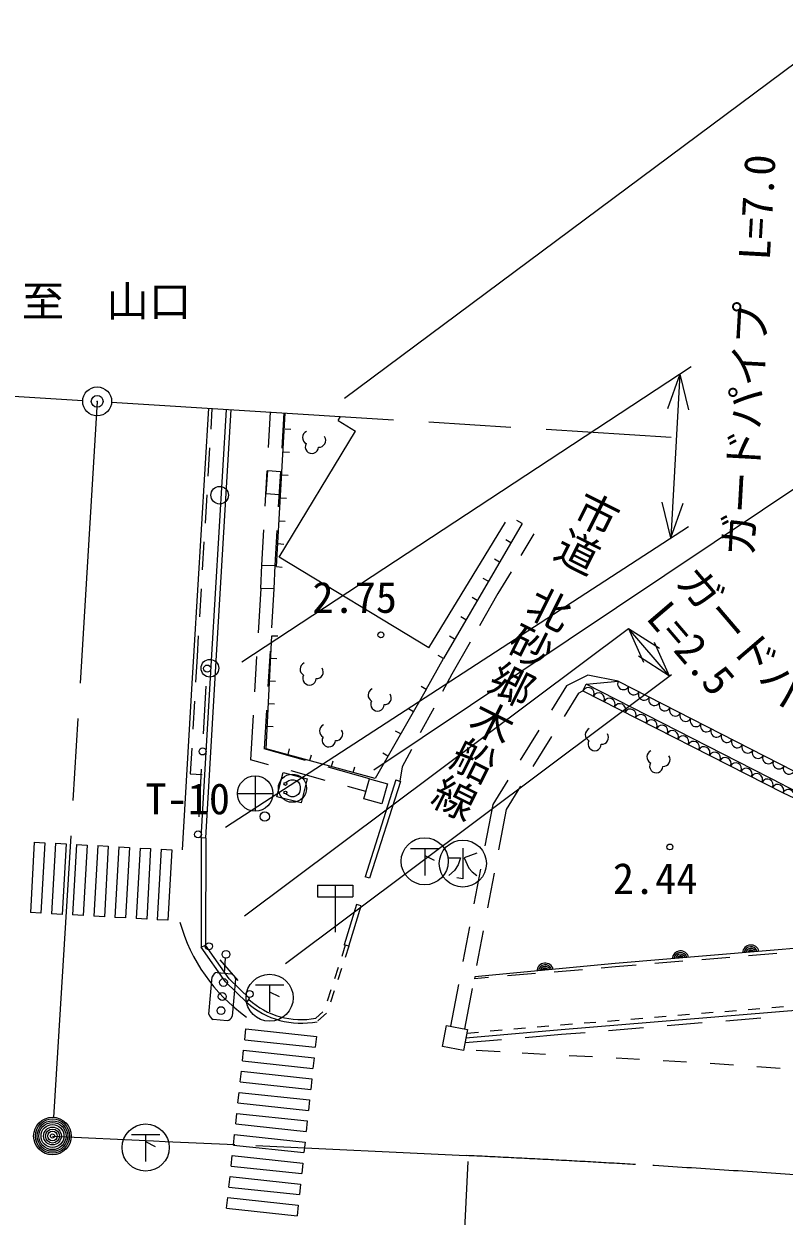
# Model space of a CAD drawing. Units: millimetres, scale not verified. Extents: x 40000 to 680000, y 20000 to 380000.
# Drawn here: x 108398 to 140706, y 301120 to 351802 of the extents above; entities that cross this region are included whole.
import ezdxf
from ezdxf.enums import TextEntityAlignment as Align

# ---------------------------------------------------------------- set-up
doc = ezdxf.new("R2010")
doc.units = ezdxf.units.MM
doc.header["$LTSCALE"] = 1000
doc.header["$PDMODE"] = 32
doc.header["$PDSIZE"] = 500
doc.linetypes.add('CHAIN', pattern=[18.5, 12, -1.5, 3.5, -1.5])
for name, color, linetype, lineweight in [('M-BGD', 7, 'Continuous', 13), ('M-BGD-EXST', 7, 'Continuous', 13), ('M-BMK', 2, 'CHAIN', 13), ('M-BMK-OTRS', 5, 'Continuous', 13), ('M-BMK-SRVR', 3, 'Continuous', 13), ('M-STR-HTXT', 7, 'Continuous', 13), ('M-STR-STRC', 7, 'Continuous', 13), ('M-STR-STRD', 7, 'Continuous', 13)]:
    doc.layers.add(name, color=color, linetype=linetype, lineweight=lineweight)
doc.layers.add('M-BGD-HTXT', color=7, linetype='Continuous')
doc.layers.add('M-OTRS', color=6, linetype='Continuous')
doc.styles.add('@ＭＳ ゴシック', font='')
doc.styles.add('ＭＳ ゴシック', font='')
doc.styles.get('@ＭＳ ゴシック').set_extended_font_data('@MS Gothic')
doc.styles.get('ＭＳ ゴシック').set_extended_font_data('MS Gothic')

msp = doc.modelspace()

# ---------------------------------------------------------------- linework, layer by layer
at = {"layer": 'M-BGD'}
for p, q in [((116389, 335452), (116337, 334576)), ((118795, 333795), (118882, 335297)), ((119130, 328730), (119498, 335256)), ((119448, 335262), (119359, 333766)), ((121748, 334938), (121854, 335112)), ((119500, 334588), (119749, 334572)), ((121748, 334938), (122494, 334485)), ((119247, 329137), (122494, 334485)), ((116289, 333777), (116217, 332580)), ((119438, 333612), (119687, 333596)), ((118650, 331299), (118737, 332797)), ((118701, 331820), (118766, 332809)), ((118766, 332809), (119305, 332774)), ((119299, 332768), (119210, 331271)), ((119305, 332774), (119241, 331784)), ((119376, 332635), (119626, 332620)), ((116169, 331781), (116097, 330583)), ((119241, 331784), (118701, 331820)), ((119315, 331659), (119564, 331643)), ((119253, 330683), (119503, 330667)), ((125614, 325272), (128860, 330620)), ((129569, 330562), (126224, 324831)), ((129569, 330562), (129353, 330688)), ((118505, 328799), (118592, 330301)), ((119150, 330272), (119061, 328777)), ((130070, 330127), (129514, 329197)), ((116049, 329785), (115977, 328587)), ((119192, 329706), (119441, 329691)), ((129091, 329743), (128875, 329869)), ((125614, 325272), (119247, 329137)), ((128613, 328925), (128397, 329051)), ((118465, 327803), (118505, 328799)), ((118505, 328799), (119061, 328777)), ((119061, 328777), (119021, 327780)), ((119130, 328730), (119380, 328714)), ((129103, 328511), (128546, 327581)), ((128135, 328106), (127920, 328232)), ((115929, 327788), (115858, 326590)), ((118465, 327803), (118351, 325909)), ((119021, 327780), (118465, 327803)), ((119021, 327780), (118921, 326129)), ((127658, 327287), (127442, 327413)), ((128546, 327581), (127766, 326215)), ((127180, 326468), (126964, 326594)), ((115810, 325792), (115757, 324916)), ((118698, 320991), (118941, 325795)), ((118941, 325795), (119191, 325783)), ((126702, 325650), (126486, 325776)), ((127369, 325521), (126589, 324155)), ((115757, 324916), (115694, 323815)), ((118291, 324911), (118201, 323413)), ((118860, 325131), (118768, 323634)), ((126224, 324831), (126007, 324955)), ((118893, 324834), (119142, 324822)), ((125500, 323509), (126224, 324831)), ((118844, 323874), (119094, 323861)), ((126589, 324155), (126194, 323422)), ((132358, 324119), (131457, 323667)), ((132295, 323727), (133660, 323862)), ((133660, 323862), (132358, 324119)), ((133660, 323862), (141137, 320042)), ((116036, 321621), (116148, 323648)), ((125500, 323509), (123324, 319723)), ((125500, 323509), (125284, 323633)), ((131457, 323667), (130813, 322632)), ((131966, 323350), (131352, 322363)), ((131966, 323350), (132155, 323455)), ((132155, 323455), (132295, 323727)), ((132155, 323455), (140661, 319110)), ((140696, 319435), (132295, 323727)), ((115649, 323016), (115580, 321818)), ((118796, 322913), (119045, 322900)), ((118141, 322415), (118027, 320522)), ((118708, 322635), (118607, 320984)), ((124956, 322562), (124740, 322687)), ((125814, 322718), (125244, 321662)), ((118747, 321952), (118997, 321939)), ((124412, 321616), (124196, 321741)), ((130285, 321783), (129493, 320509)), ((130824, 321514), (130032, 320240)), ((115535, 321019), (115472, 319918)), ((120365, 320484), (118607, 320984)), ((123324, 319723), (118698, 320991)), ((119623, 320737), (119690, 320978)), ((124864, 320958), (124469, 320226)), ((118792, 320310), (118027, 320522)), ((120549, 320484), (120615, 320725)), ((121474, 320230), (121540, 320471)), ((123868, 320670), (123651, 320794)), ((115472, 319918), (115970, 319896)), ((115841, 318097), (115953, 320124)), ((121202, 319645), (119756, 320044)), ((123085, 319710), (121327, 320210)), ((122399, 319977), (122465, 320218)), ((124469, 320226), (124369, 319613)), ((119547, 319542), (119573, 319581)), ((119573, 319581), (119663, 319641)), ((119663, 319641), (119753, 319671)), ((119753, 319671), (119873, 319671)), ((119873, 319671), (119963, 319641)), ((119963, 319641), (120053, 319581)), ((120053, 319581), (120113, 319491)), ((120113, 319491), (120143, 319371)), ((120143, 319371), (120143, 319251)), ((122931, 319167), (122166, 319378)), ((128965, 319660), (128321, 318625)), ((129504, 319391), (128890, 318404)), ((140696, 319435), (146119, 316731)), ((119573, 319041), (119547, 319080)), ((119663, 318981), (119573, 319041)), ((119753, 318951), (119663, 318981)), ((119873, 318951), (119753, 318951)), ((119963, 318981), (119873, 318951)), ((120053, 319041), (119963, 318981)), ((120113, 319131), (120053, 319041)), ((120143, 319251), (120113, 319131)), ((140661, 319110), (145947, 316620)), ((128321, 318625), (127986, 316856)), ((128890, 318404), (128565, 316689)), ((127799, 315873), (127520, 314400)), ((128378, 315706), (128099, 314232)), ((127334, 313417), (127054, 311943)), ((127913, 313250), (127633, 311776)), ((140390, 312289), (139195, 312188)), ((117505, 311133), (116746, 312022)), ((133540, 311714), (132933, 311663)), ((134411, 311787), (133540, 311714)), ((136404, 311954), (135209, 311854)), ((138397, 312122), (137202, 312021)), ((128149, 311262), (127542, 311212)), ((130142, 311429), (128947, 311329)), ((132135, 311596), (130940, 311496)), ((126868, 310961), (126533, 309191)), ((127447, 310794), (127122, 309079)), ((135732, 309222), (137227, 309346)), ((138224, 309428), (139719, 309551)), ((129694, 308717), (131247, 308852)), ((131247, 308852), (132244, 308934)), ((133241, 309016), (134736, 309140)), ((127145, 308496), (128698, 308631))]:
    msp.add_line(p, q, dxfattribs=at)
for points in [[(120184, 318689), (119154, 318948), (119412, 319974), (120442, 319715)], [(123854, 319491), (123614, 318647), (122845, 318866), (123085, 319710)], [(127252, 309054), (127081, 308161), (126192, 308331), (126363, 309224)]]:
    msp.add_lwpolyline(points, close=True, dxfattribs=at)
msp.add_lwpolyline([(155333, 312430), (148038, 313081), (133528, 311864), (127562, 311293), (127542, 311212)], dxfattribs=at)
for centre, radius in [((116719, 331766), 375), ((123572, 325828), 125), ((116303, 324412), 375), ((116189, 324397), 150), ((115994, 320873), 150), ((119813, 319311), 600), ((119513, 319491), 61.2), ((119513, 319131), 61.2), ((118637, 318104), 200), ((115799, 317348), 150), ((135853, 316814), 125), ((116259, 312592), 150), ((117992, 310563), 150)]:
    msp.add_circle(centre, radius, dxfattribs=at)
for centre, radius, start, end in [((120528, 334213), 288, 114.7083, 241.5764), ((120937, 334096), 288, 266.6342, 33.5055), ((120637, 333820), 283, 150.4206, 357.7916), ((120424, 324372), 288, 114.7067, 241.578), ((120833, 324256), 288, 266.6342, 33.5055), ((120533, 323979), 283, 150.4206, 357.7916), ((133878, 323747), 247, 152.2335, 333.6426), ((123315, 323268), 288, 114.7083, 241.5764), ((132379, 323339), 251, 333.2447, 152.6319), ((132826, 323111), 251, 333.2437, 152.6318), ((134318, 323522), 247, 152.2335, 333.6426), ((134758, 323297), 247, 152.2334, 333.6438), ((123424, 322875), 283, 150.4206, 357.7916), ((123724, 323152), 288, 266.6342, 33.5055), ((133274, 322882), 251, 333.2445, 152.6322), ((133722, 322653), 251, 333.2453, 152.6316), ((135198, 323072), 247, 152.2323, 333.6437), ((135638, 322848), 247, 152.2335, 333.6426), ((134169, 322425), 251, 333.2448, 152.6307), ((134617, 322196), 251, 333.2447, 152.6319), ((136078, 322623), 247, 152.2335, 333.6426), ((136517, 322398), 247, 152.2335, 333.6426), ((121249, 321739), 288, 114.7067, 241.578), ((132545, 321582), 288, 114.7087, 241.576), ((135064, 321967), 251, 333.2435, 152.6321), ((135512, 321739), 251, 333.2453, 152.6316), ((136957, 322174), 247, 152.2335, 333.6426), ((137397, 321949), 247, 152.2335, 333.6426), ((137837, 321724), 247, 152.2334, 333.6438), ((121358, 321346), 283, 150.4206, 357.7916), ((121658, 321623), 288, 266.6342, 33.5055), ((132654, 321189), 283, 150.4206, 357.7916), ((132954, 321465), 288, 266.6346, 33.5051), ((135960, 321510), 251, 333.2437, 152.6318), ((136407, 321281), 251, 333.2447, 152.6319), ((138277, 321500), 247, 152.2323, 333.6437), ((138716, 321275), 247, 152.2337, 333.6424), ((135162, 320644), 288, 114.7067, 241.578), ((136855, 321052), 251, 333.2437, 152.6318), ((137303, 320824), 251, 333.2445, 152.6322), ((137750, 320595), 251, 333.2443, 152.6315), ((139156, 321050), 247, 152.2337, 333.6424), ((139596, 320825), 247, 152.2337, 333.6424), ((135271, 320251), 283, 150.4206, 357.7916), ((135571, 320528), 288, 266.6358, 33.5039), ((138198, 320366), 251, 333.2447, 152.6319), ((138646, 320138), 251, 333.2447, 152.6319), ((140036, 320601), 247, 152.2342, 333.642), ((140476, 320376), 247, 152.2335, 333.6426), ((139093, 319909), 251, 333.2435, 152.6321), ((139541, 319680), 251, 333.2453, 152.6316), ((140916, 320151), 247, 152.2334, 333.6438), ((139989, 319452), 251, 333.2437, 152.6318), ((140436, 319223), 251, 333.2447, 152.6319), ((140885, 319007), 247, 333.7637, 155.2737), ((136303, 312042), 354, 13.5931, 175.9983), ((136303, 312042), 283, 15.8172, 173.7743), ((136303, 312042), 212, 19.5635, 170.028), ((139293, 312293), 354, 13.5931, 175.9983), ((139293, 312293), 283, 15.8172, 173.7743), ((139293, 312293), 212, 19.5635, 170.028), ((139293, 312293), 142, 27.2752, 162.3162), ((139293, 312293), 100, 37.5929, 151.9986), ((130550, 311524), 354, 14.2573, 176.6625), ((130550, 311524), 283, 16.4813, 174.4384), ((130550, 311524), 212, 20.2277, 170.6921), ((136303, 312042), 142, 27.2752, 162.3162), ((136303, 312042), 100, 37.5929, 151.9986), ((130550, 311524), 142, 27.9394, 162.9804), ((130550, 311524), 100, 38.2571, 152.6627)]:
    msp.add_arc(centre, radius, start, end, dxfattribs=at)
at = {"layer": 'M-BGD-EXST'}
for p, q in [((124832, 316754), (126032, 316754)), ((125432, 316754), (125432, 315604)), ((125432, 316454), (125832, 316254)), ((126452, 316357), (126952, 316357)), ((126952, 316357), (126852, 316057)), ((127052, 316757), (127052, 315457)), ((127652, 316557), (127102, 316357)), ((127102, 316357), (127302, 315907)), ((126702, 315807), (126452, 315607)), ((126852, 316057), (126702, 315807)), ((127302, 315907), (127452, 315757)), ((127452, 315757), (127652, 315607)), ((127052, 315457), (126802, 315507)), ((118243, 310952), (119443, 310952)), ((118843, 310952), (118843, 309802)), ((118843, 310652), (119243, 310452)), ((112974, 304588), (114174, 304588)), ((113574, 304588), (113574, 303438)), ((113574, 304288), (113974, 304088))]:
    msp.add_line(p, q, dxfattribs=at)
for centre in [(125432, 316204), (127052, 316107), (118843, 310402), (113574, 304038)]:
    msp.add_circle(centre, 1000, dxfattribs=at)
at = {"layer": 'M-BMK'}
for p, q in [((88013, 337222), (110900, 335795)), ((111514, 335756), (109619, 304615)), ((112127, 335718), (135909, 334235)), ((118262, 304118), (127194, 303696))]:
    msp.add_line(p, q, dxfattribs=at)
msp.add_lwpolyline([(109614, 304527), (113909, 304324), (114409, 304300), (117363, 304161)], dxfattribs=at)
for centre, radius, start, end in [((98958, -295796), 600157, 86.61592, 87.30328), ((98966, -295639), 600000, 85.39833, 86.61587)]:
    msp.add_arc(centre, radius, start, end, dxfattribs=at)
at = {"layer": 'M-BMK-OTRS'}
for p, q in [((108842, 317020), (108675, 314022)), ((108842, 317020), (109291, 316995)), ((109291, 316995), (109124, 313997)), ((109740, 316970), (109573, 313972)), ((109740, 316970), (110190, 316945)), ((110190, 316945), (110023, 313947)), ((110639, 316919), (110472, 313922)), ((110639, 316919), (111088, 316894)), ((111088, 316894), (110921, 313897)), ((111537, 316869), (111371, 313872)), ((111537, 316869), (111987, 316844)), ((111987, 316844), (111820, 313847)), ((112436, 316819), (112269, 313822)), ((112436, 316819), (112885, 316794)), ((112885, 316794), (112718, 313797)), ((113335, 316769), (113168, 313772)), ((113335, 316769), (113784, 316744)), ((113784, 316744), (113617, 313747)), ((114233, 316719), (114066, 313722)), ((109124, 313997), (108675, 314022)), ((110023, 313947), (109573, 313972)), ((110921, 313897), (110472, 313922)), ((111820, 313847), (111371, 313872)), ((112718, 313797), (112269, 313822)), ((113617, 313747), (113168, 313772)), ((114523, 313697), (114066, 313722)), ((120830, 308759), (120780, 308298)), ((117688, 307724), (117736, 308172)), ((117736, 308172), (120732, 307850)), ((117784, 308619), (120780, 308298)), ((128637, 308107), (127615, 308162)), ((117688, 307724), (120684, 307403)), ((120732, 307850), (120684, 307403)), ((130567, 307998), (129568, 308054)), ((132564, 307886), (131565, 307942)), ((134560, 307773), (133562, 307829)), ((136557, 307661), (135559, 307717)), ((117592, 306830), (117640, 307277)), ((117640, 307277), (120636, 306956)), ((138548, 307535), (137556, 307604)), ((140543, 307396), (139546, 307465)), ((117592, 306830), (120588, 306508)), ((120636, 306956), (120588, 306508)), ((117496, 305935), (117544, 306382)), ((117544, 306382), (120540, 306061)), ((117496, 305935), (120492, 305613)), ((120540, 306061), (120492, 305613)), ((117400, 305040), (117448, 305487)), ((117448, 305487), (120444, 305166)), ((120444, 305166), (120396, 304718)), ((117400, 305040), (120396, 304718)), ((117304, 304145), (117352, 304592)), ((117304, 304145), (120300, 303824)), ((117352, 304592), (120348, 304271)), ((120348, 304271), (120300, 303824)), ((117208, 303250), (117256, 303698)), ((117256, 303698), (120252, 303376)), ((117208, 303250), (120205, 302929)), ((120252, 303376), (120205, 302929)), ((117112, 302355), (117160, 302803)), ((117160, 302803), (120157, 302481)), ((117112, 302355), (120109, 302034)), ((120157, 302481), (120109, 302034)), ((117016, 301460), (117064, 301908)), ((117064, 301908), (120061, 301586)), ((120061, 301586), (120013, 301139)), ((117016, 301460), (120013, 301139))]:
    msp.add_line(p, q, dxfattribs=at)
for points in [[(115141, 316691), (115554, 323769), (115640, 325149), (116255, 335461)], [(114233, 316719), (114689, 316694), (114523, 313697)], [(117784, 308619), (117833, 309080), (120830, 308759)]]:
    msp.add_lwpolyline(points, dxfattribs=at)
msp.add_arc((122185, 315629), 7435, 195.714, 234.3837, dxfattribs=at)
at = {"layer": 'M-BMK-SRVR'}
for p, q in [((118229, 319837), (118229, 318337)), ((117479, 319087), (118979, 319087)), ((127264, 303443), (125584, 267874))]:
    msp.add_line(p, q, dxfattribs=at)
for centre, radius in [((111514, 335756), 615), ((118229, 319087), 750), ((109614, 304527), 800), ((109614, 304527), 726), ((109614, 304527), 651), ((109614, 304527), 578), ((109614, 304527), 486), ((109614, 304527), 378), ((109614, 304527), 298), ((109614, 304527), 205), ((109614, 304527), 87.8)]:
    msp.add_circle(centre, radius, dxfattribs=at)
at = {"layer": 'M-OTRS'}
msp.add_point((111514, 335756), dxfattribs=at)
at = {"layer": 'M-STR-HTXT'}
for p, q in [((122017, 335889), (143393, 351802)), ((117655, 324690), (136760, 337231)), ((136275, 336913), (135743, 335440)), ((136275, 336913), (135890, 329952)), ((136275, 336913), (136642, 335390)), ((123266, 320096), (146133, 335398)), ((135890, 329952), (135524, 331474)), ((135890, 329952), (136422, 331424)), ((116967, 317661), (136644, 330441)), ((117780, 313891), (134097, 326106)), ((135830, 324077), (134097, 326106)), ((134097, 326106), (134729, 324673)), ((134097, 326106), (135413, 325258)), ((135830, 324077), (135198, 325510)), ((135830, 324077), (134513, 324925)), ((119513, 311861), (135914, 324140))]:
    msp.add_line(p, q, dxfattribs=at)
at = {"layer": 'M-STR-STRC'}
for p, q in [((120878, 315187), (122378, 315187)), ((120878, 315187), (120878, 314687)), ((121628, 315187), (121628, 313187)), ((122378, 315187), (122378, 314687)), ((120878, 314687), (122378, 314687)), ((116918, 311452), (116974, 312083)), ((116260, 309704), (116402, 311297)), ((116619, 311479), (117216, 311426)), ((117398, 311209), (117256, 309615)), ((116442, 309487), (117039, 309433))]:
    msp.add_line(p, q, dxfattribs=at)
for centre in [(116989, 312249), (116882, 311054), (116829, 310456), (116776, 309858)]:
    msp.add_circle(centre, 167, dxfattribs=at)
for centre, radius, start, end in [((116671, 311196), 288, 100.4482, 159.3852), ((117124, 311164), 277, 9.2302, 70.6031), ((116580, 309787), 331, 194.6206, 245.2127), ((116979, 309726), 299, 281.6957, 338.1376)]:
    msp.add_arc(centre, radius, start, end, dxfattribs=at)
at = {"layer": 'M-STR-STRD'}
for p, q in [((124212, 319663), (122898, 315543)), ((115934, 317205), (115929, 312553)), ((116134, 317194), (115934, 317205)), ((116134, 317194), (116114, 312637)), ((123089, 315483), (122898, 315543)), ((122534, 314368), (122010, 312655)), ((122201, 312595), (122725, 314309)), ((122725, 314309), (122534, 314368)), ((115929, 312553), (116114, 312637)), ((122058, 312640), (121904, 312164)), ((122201, 312595), (122010, 312655)), ((122201, 312595), (122047, 312119)), ((121751, 311688), (121598, 311212)), ((121894, 311643), (121741, 311168)), ((121444, 310737), (121291, 310261)), ((121587, 310692), (121434, 310216)), ((117878, 310208), (117993, 310374)), ((121101, 309808), (120801, 309536)), ((121262, 309752), (120892, 309416)), ((136191, 309661), (136690, 309702)), ((137188, 309744), (137686, 309785)), ((138184, 309826), (138683, 309867)), ((139181, 309908), (139679, 309949)), ((140178, 309990), (140676, 310032)), ((130212, 309163), (130710, 309207)), ((131208, 309250), (131213, 309250)), ((131213, 309250), (131706, 309291)), ((132205, 309332), (132703, 309373)), ((133201, 309415), (133700, 309456)), ((134198, 309497), (134696, 309538)), ((135195, 309579), (135693, 309620)), ((127223, 308904), (127721, 308947)), ((128219, 308991), (128718, 309034)), ((129216, 309077), (129714, 309120))]:
    msp.add_line(p, q, dxfattribs=at)
for points in [[(115934, 317205), (116382, 324980), (117003, 335414)], [(116135, 317202), (116581, 324968), (117203, 335402)], [(124212, 319663), (124403, 319602), (123089, 315483)], [(117878, 310208), (116970, 311077), (115929, 312553)], [(117993, 310374), (117122, 311208), (116114, 312637)], [(127184, 308700), (131230, 309051), (146694, 310328), (152853, 309946), (162789, 309044), (177315, 304953), (185998, 302512), (187448, 302099), (192385, 301212)]]:
    msp.add_lwpolyline(points, dxfattribs=at)
for centre, radius, start, end in [((120183, 312758), 3438, 227.8742, 281.3524), ((120173, 312750), 3274, 227.5876, 281.0658)]:
    msp.add_arc(centre, radius, start, end, dxfattribs=at)

# ---------------------------------------------------------------- texts
at = {"layer": 'M-BGD', "style": 'ＭＳ ゴシック'}
for s, p in [('2.75', (120660, 326368)), ('2.44', (133428, 314417))]:
    msp.add_text(s, height=1320, dxfattribs=at).set_placement(p, align=Align.BOTTOM_LEFT)
at = {"layer": 'M-BGD-HTXT', "style": 'ＭＳ ゴシック'}
msp.add_text('至\u3000山口', height=1320, dxfattribs=at).set_placement((108307, 338958), align=Align.BOTTOM_LEFT)
at = {"layer": 'M-BGD-HTXT', "style": '@ＭＳ ゴシック'}
msp.add_text('市道 北砂郷木船線', height=1320, rotation=243.441, dxfattribs=at).set_placement((128773, 325414), align=Align.BOTTOM_CENTER)
at = {"layer": 'M-BMK-SRVR', "style": 'ＭＳ ゴシック'}
msp.add_text('T-10', height=1320, dxfattribs=at).set_placement((113567, 317806), align=Align.BOTTOM_LEFT)
at = {"layer": 'M-STR-HTXT', "style": 'ＭＳ ゴシック'}
for s, rotation, p in [('ガードパイプ  L=7.0', 86.832, (140266, 337659)), ('ガードパイプ', 310.494, (139258, 323701)), ('L=2.5', 310.494, (135949, 324573))]:
    msp.add_text(s, height=1320, rotation=rotation, dxfattribs=at).set_placement(p, align=Align.BOTTOM_CENTER)

doc.saveas('drawing.dxf')
